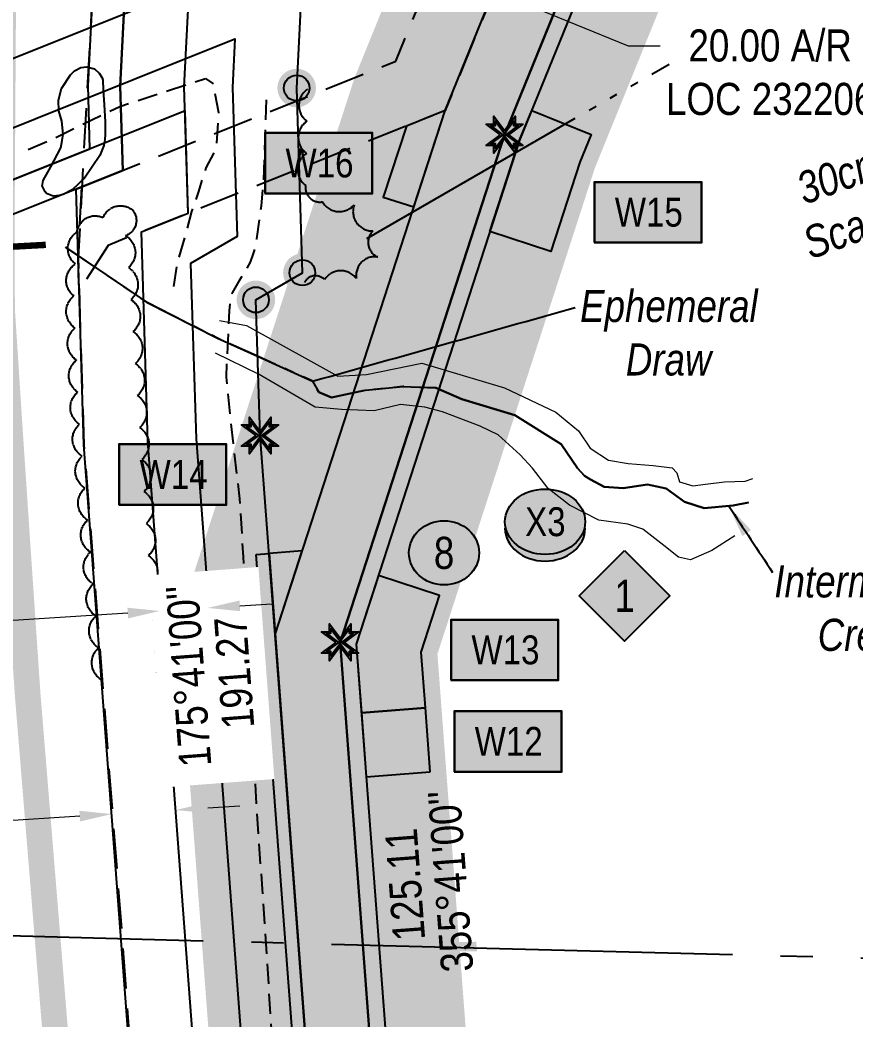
# Model space of a CAD drawing. Extents: x 379646 to 388155, y 6062459 to 6066140.
# Drawn here: x 384750.5 to 385011, y 6064253.9 to 6064565.6 of the extents above; entities that cross this region are included whole.
import ezdxf
from ezdxf.enums import TextEntityAlignment as Align

# ---------------------------------------------------------------- set-up
doc = ezdxf.new("R2010")
doc.units = 0
doc.header["$LTSCALE"] = 5
doc.header["$PDSIZE"] = 0.5
for name, pattern in [('0', [1, 1, 0]), ('foc-ACCESSROAD', [3.75, 2.5, -1.25]), ('foc-QUARTERLINE', [33, 25, -3, 2, -3]), ('foc-SEISMIC', [20.5, 15, -1, 0.5, -1, 0.5, -1, 0.5, -1]), ('foc-TOPO-ephemeral', [6.25, 3.125, -0.625, 0.625, -0.625, 0.625, -0.625]), ('UG_PIPE', [1.875, 1.25, -0.625])]:
    doc.linetypes.add(name, pattern=pattern)
doc.layers.get('Defpoints').update_dxf_attribs({"color": 9})
for name, color, linetype, lineweight in [('AS-GENERAL', 48, 'Continuous', 18), ('C-AR-T', 13, 'Continuous', 9), ('F-RW-T', 190, 'Continuous', 9)]:
    doc.layers.add(name, color=color, linetype=linetype, lineweight=lineweight)
for name, color, linetype in [('AS-PIPE-UG', 44, 'UG_PIPE'), ('AS-ROADS', 254, 'Continuous'), ('AS-SEISMIC', 224, 'foc-SEISMIC'), ('AS-UNDERLAY-H', 141, 'Continuous'), ('C-AR', 13, 'foc-ACCESSROAD'), ('F-AR', 190, 'foc-ACCESSROAD'), ('F-RW', 190, 'Continuous'), ('L-BD', 7, 'Continuous'), ('L-BD1', 253, 'Continuous'), ('L-MON', 1, 'Continuous'), ('L-QSEC', 8, 'foc-QUARTERLINE'), ('P-BORE', 7, 'Continuous'), ('P-BUFFER-H 30m', 51, 'Continuous'), ('P-CROSSINGS', 250, 'Continuous'), ('P-ELEVATION', 7, 'Continuous'), ('P-PROPOSED', 10, 'Continuous'), ('P-PROPOSED-H', 21, 'Continuous'), ('P-STATION', 7, 'Continuous'), ('P-TEMP-BLOCKS', 250, 'Continuous'), ('P-TEMP-BLUE', 146, 'Continuous'), ('P-WORKAREA', 113, 'Continuous'), ('P-WORKAREA-H', 111, 'Continuous'), ('T-BUSH', 110, '0'), ('T-BUSH-T', 110, 'Continuous'), ('T-DRAW', 143, 'foc-TOPO-ephemeral'), ('T-WATER', 160, 'Continuous'), ('T-WATER-T', 170, 'Continuous'), ('WETLAND', 143, 'Continuous')]:
    doc.layers.add(name, color=color, linetype=linetype)
doc.layers.add('P-TEMP-BLUE-H', color=7, linetype='Continuous', true_color=0x99e6ff)
doc.styles.add('80', font='ARIALN.TTF', dxfattribs={"height": 10})
doc.styles.add('80CG', font='ARIALN.TTF', dxfattribs={"height": 10})
doc.styles.add('80L', font='ARIALN.TTF', dxfattribs={"height": 10})
doc.styles.add('Crossing', font='ARIALN.TTF', dxfattribs={"height": 10})
doc.styles.add('foc-LtypeFont', font='ARIALN.TTF', dxfattribs={"height": 7.349999999999999})
doc.linetypes.add('foc-TOPO-flowdirection-NOLINE', pattern='A,0,[">",foc-LtypeFont,S=0.3,R=0,X=0,Y=-0.945],-20,[">",foc-LtypeFont,S=0.3,R=0,X=0,Y=-0.945],0', length=20)
doc.dimstyles.new('Compass 5 000', dxfattribs={"dimscale": 5, "dimtxt": 9, "dimasz": 2, "dimexe": 0.2, "dimexo": 0.0625, "dimgap": 0.5, "dimtad": 0, "dimtih": 1, "dimtoh": 1, "dimzin": 0, "dimdsep": 46, "dimtxsty": '80CG', "dimcen": 0.1, "dimse1": 1, "dimse2": 1, "dimclrd": 256, "dimclrt": 256, "dimaunit": 1, "dimadec": 4, "dimazin": 0, "dimtfac": 0.06, "dimtofl": 0, "dimtmove": 0, "dimatfit": 1, "dimfxl": 0.2, "dimtolj": 1, "dimtzin": 0, "dimlwd": -1, "dimarcsym": 0})

# ---------------------------------------------------------------- blocks, each defined once
blk = doc.blocks.new('*D381')
at = {"layer": 'C-AR-T', "transparency": 16777216}
for p, q in [((384870.3206479226, 6064585.950423026), (384861.0570486898, 6064589.716817756)), ((384907.3682378628, 6064570.887611697), (384939.9745590177, 6064557.630531696)), ((384939.9745590177, 6064557.630531696), (384949.9745590177, 6064557.630531695))]:
    blk.add_line(p, q, dxfattribs=at)
for points in [[(384870.9483803778, 6064587.494356232), (384869.6929154678, 6064584.40648982), (384879.5842471553, 6064582.184028298)], [(384907.9959703181, 6064572.431544903), (384906.740505408, 6064569.343678491), (384898.1046386301, 6064574.654006426)]]:
    blk.add_solid(points, dxfattribs=at)
at = {"layer": 'Defpoints', "color": 0, "transparency": 16777216}
for p in [(384886.6527992894, 6064599.569416403), (384905.1731907642, 6064592.039394531), (384898.1046386301, 6064574.654006426)]:
    blk.add_point(p, dxfattribs=at)
at = {"layer": 'C-AR-T', "transparency": 16777216, "insert": (384984.2753775716, 6064557.630531695), "char_height": 10, "attachment_point": 5, "style": '80CG'}
blk.add_mtext('\\A1;CNRL\\P20.00 A/R\\PLOC 232206', dxfattribs=at)
blk = doc.blocks.new('*D386')
at = {"layer": 'Defpoints', "color": 0, "transparency": 16777216}
for p in [(384822.1616278589, 6064217.8815587), (384815.2226627301, 6064091.542116196), (384830.1875301983, 6064092.500045011)]:
    blk.add_point(p, dxfattribs=at)
at = {"layer": 'F-RW-T', "transparency": 16777216}
for p, q in [((384832.1412030228, 6064218.520369743), (384874.2102985444, 6064221.213290272)), ((384797.217185227, 6064216.28481884), (384787.2376100632, 6064215.646007797))]:
    blk.add_line(p, q, dxfattribs=at)
for points in [[(384832.0347345154, 6064220.183632271), (384832.2476715301, 6064216.857107216), (384822.1616278589, 6064217.8815587)], [(384797.1107167196, 6064217.948081369), (384797.3236537343, 6064214.621556313), (384807.1967603908, 6064216.923629885)]]:
    blk.add_solid(points, dxfattribs=at)
at = {"layer": 'F-RW-T', "transparency": 16777216, "insert": (384913.2962467025, 6064221.213290272), "char_height": 10, "attachment_point": 5, "style": '80CG'}
blk.add_mtext('\\A1;Nuvista\\P15.00 P/L R/W\\PPLA 140601', dxfattribs=at)
blk = doc.blocks.new('*D395')
at = {"layer": 'Defpoints', "color": 0, "transparency": 16777216}
for p in [(384794.0729556072, 6064380.994473546), (384809.0100099132, 6064382.382899085), (384809.0375723678, 6064381.952257559)]:
    blk.add_point(p, dxfattribs=at)
at = {"layer": 'F-RW-T', "transparency": 16777216}
for p, q in [((384818.9895905504, 6064383.021624616), (384828.9691711877, 6064383.660350148)), ((384784.0658125153, 6064380.786389541), (384685.2696405733, 6064374.463114075))]:
    blk.add_line(p, q, dxfattribs=at)
for points in [[(384818.8831362952, 6064384.684888056), (384819.0960448057, 6064381.358361176), (384809.0100099132, 6064382.382899085)], [(384783.9593582601, 6064382.44965298), (384784.1722667706, 6064379.123126101), (384794.0453931526, 6064381.425115072)]]:
    blk.add_solid(points, dxfattribs=at)
at = {"layer": 'F-RW-T', "transparency": 16777216, "insert": (384646.183692415, 6064374.463114074), "char_height": 10, "attachment_point": 5, "style": '80CG', "bg_fill": 3, "box_fill_scale": 1.1, "bg_fill_color": 256, "bg_fill_true_color": 13158600, "bg_fill_transparency": 0}
blk.add_mtext('\\A1;Nuvista\\P15.00 P/L R/W\\PPLA 140601', dxfattribs=at)
blk = doc.blocks.new('*D402')
at = {"layer": 'Defpoints', "color": 0, "transparency": 16777216}
for p in [(384775.0044873345, 6064381.713200344), (384794.9607702306, 6064382.990451029), (384799.0311921691, 6064319.392527193)]:
    blk.add_point(p, dxfattribs=at)
at = {"layer": 'F-RW-T', "transparency": 16777216}
for p, q in [((384809.0107733211, 6064320.031244679), (384818.9903544734, 6064320.669962166)), ((384769.0953281209, 6064317.476559022), (384705.6078894138, 6064313.413208401))]:
    blk.add_line(p, q, dxfattribs=at)
for points in [[(384808.9043204067, 6064321.694508205), (384809.1172262356, 6064318.367981154), (384799.0311921691, 6064319.392527193)], [(384768.9888752064, 6064319.139822548), (384769.2017810353, 6064315.813295497), (384779.074909273, 6064318.115276509)]]:
    blk.add_solid(points, dxfattribs=at)
at = {"layer": 'F-RW-T', "transparency": 16777216, "insert": (384666.0683259759, 6064313.413208401), "char_height": 10, "attachment_point": 5, "style": '80CG'}
blk.add_mtext('\\A1;Nuvista\\P20.00 P/L R/W\\PPLA 131641', dxfattribs=at)
blk = doc.blocks.new('fdia')
at = {"color": 255, "const_width": 1}
blk.add_lwpolyline([(-0.5, 0, 1), (0.5, 0, 1)], format="xyb", close=True, dxfattribs=at)
blk = doc.blocks.new('Fdiaa')
blk.add_blockref('fdia', (0, 0))
blk = doc.blocks.new('fdib')
at = {"color": 1, "const_width": 1.6}
blk.add_lwpolyline([(-0.3999999999996362, 0, 0.9999999999999998), (0.3999999999996362, 0, 1)], format="xyb", close=True, dxfattribs=at)
at = {"color": 1}
blk.add_circle((0, 0), 0.8, dxfattribs=at)
blk = doc.blocks.new('Fdibb')
blk.add_blockref('fdib', (0, 0))
blk = doc.blocks.new('fdicc')
for name in ['Fdibb', 'Fdiaa']:
    blk.add_blockref(name, (0, 0))
blk = doc.blocks.new('FDI')
blk.add_blockref('fdicc', (0, 0))
blk = doc.blocks.new('TEMP')
h = blk.add_hatch(color=255)
h.dxf.hatch_style = 1
h.paths.add_polyline_path([(-5.274161e-10, 0.2514284397220763), (-0.6656854269836912, 1.152061669657268), (-0.6656854269836914, 0.6656854303339061), (-1.152061663105632, 0.6656854303339061), (-0.2514284404497629, 5.273253e-10), (-1.152061661774314, -0.665685419564579), (-0.6656854224511335, -0.6656854195645793), (-0.6656854224511335, -1.152061655686338), (-5.273251e-10, -0.2514284436956587), (0.6656854183820542, -1.152061663420681), (0.6656854183820542, -0.6656854208922597), (1.152061656810019, -0.6656854053035205), (0.2514284429676993, 5.273253e-10), (1.152061671303363, 0.6656854258011663), (0.6656854287749412, 0.6656854258011663), (0.6656854131859291, 1.15206166422904)])
h.paths.add_polyline_path([(0.5656854229146121, 0.8485281473411305), (0.5656854319800914, 0.5656854258011663), (0.8485281444547581, 0.5656854258011663), (0.0831890339399251, 0), (0.8485281399220186, -0.5656854150320215), (0.5656854183820542, -0.5656854240973189), (0.5656854183820542, -0.8485281365719859), (0, -0.08318903609469999), (-0.5656854224511337, -0.8485281320390644), (-0.5656854224511337, -0.5656854195645792), (-0.8485281349258001, -0.5656854195645794), (-0.0831890328488955, 0), (-0.8485281394583584, 0.5656854303339058), (-0.5656854269836913, 0.5656854303339061), (-0.5656854269836913, 0.8485281428085727), (0, 0.0831890306941206)], flags=16)
h = blk.add_hatch(color=1)
h.dxf.hatch_style = 1
h.paths.add_polyline_path([(0, 0.0831890306941205), (-0.5656854269836911, 0.8485281428085727), (-0.5656854269836912, 0.5656854303339061), (-0.8485281394583578, 0.5656854303339061), (-0.0831890328488953, -1e-16), (-0.8485281349258001, -0.5656854195645793), (-0.5656854224511337, -0.5656854195645793), (-0.5656854224511337, -0.848528132039064), (0, -0.08318903609469999), (0.5656854183820542, -0.8485281365719856), (0.5656854183820542, -0.5656854240973191), (0.8485281399220184, -0.5656854150320213), (0.0831890339399251, -1e-16), (0.8485281444547581, 0.5656854258011663), (0.5656854319800914, 0.5656854258011663), (0.5656854229146121, 0.8485281473411308)])
at = {"color": 1}
for p, q in [((-0.0831890328488953, 0), (0.0831890339399252, 0)), ((0, 0.0831890306941205), (0, -0.08318903609469999))]:
    blk.add_line(p, q, dxfattribs=at)
at = {"color": 255, "flags": 128}
blk.add_lwpolyline([(-0.251428440449763, 5.27325e-10), (-1.152061663105632, 0.6656854303339061), (-0.6656854269836914, 0.6656854303339061), (-0.6656854269836914, 1.152061669657268), (-5.274159999999999e-10, 0.2514284397220763), (0.6656854131859291, 1.15206166422904), (0.6656854287749412, 0.6656854258011663), (1.152061671303363, 0.6656854258011663), (0.2514284429676991, 5.27325e-10), (1.152061656810019, -0.6656854053035204), (0.6656854183820542, -0.6656854208922596), (0.6656854183820542, -1.152061663420681), (-5.27325e-10, -0.2514284436956586), (-0.6656854224511335, -1.152061655686338), (-0.6656854224511335, -0.6656854195645793), (-1.152061661774314, -0.6656854195645793)], close=True, dxfattribs=at)
at = {"color": 1, "flags": 128}
blk.add_lwpolyline([(-0.0831890328488953, 0), (-0.8485281394583578, 0.5656854303339061), (-0.5656854269836913, 0.5656854303339061), (-0.5656854269836913, 0.8485281428085727), (0, 0.0831890306941205), (0.5656854229146121, 0.8485281473411305), (0.5656854319800914, 0.5656854258011663), (0.8485281444547581, 0.5656854258011663), (0.0831890339399252, 0), (0.8485281399220184, -0.5656854150320214), (0.5656854183820542, -0.5656854240973189), (0.5656854183820542, -0.8485281365719856), (0, -0.08318903609469999), (-0.5656854224511335, -0.848528132039064), (-0.5656854224511335, -0.5656854195645792), (-0.8485281349258001, -0.5656854195645792)], close=True, dxfattribs=at)
blk = doc.blocks.new('Temp_Area5')
at = {"true_color": 0x99e6ff}
h = blk.add_hatch(color=141, dxfattribs=at)
h.dxf.hatch_style = 1
h.paths.add_polyline_path([(-16.82711371331243, -9.436567862801894), (16.33187767662457, -9.436567862801894), (16.33187767662457, 9.053714016554295), (-16.82711371331243, 9.053714016554295)])
at = {"color": 250}
for points in [[(-17.02711371331247, -9.636567862801712), (16.53187767662462, -9.636567862801712), (16.53187767662462, 9.253714016554113), (-17.02711371331247, 9.253714016554113)], [(-16.92711371331245, -9.536567862801803), (16.43187767662459, -9.536567862801803), (16.43187767662459, 9.153714016554204), (-16.92711371331245, 9.153714016554204)]]:
    blk.add_lwpolyline(points, close=True, dxfattribs=at)
at = {"color": 250, "style": '80L'}
blk.add_attdef('TEMPORARY', text='', height=9, dxfattribs=at).set_placement((0.001048257894581184, -0.1484938545327168), align=Align.MIDDLE_CENTER)
blk = doc.blocks.new('xing2')
h = blk.add_hatch(color=50)
h.dxf.hatch_style = 1
edge = h.paths.add_edge_path()
edge.add_ellipse((0, 0), major_axis=(-12.5, 0), ratio=0.8162973455633619, start_angle=0, end_angle=360)
h = blk.add_hatch(color=250)
h.dxf.hatch_style = 1
edge = h.paths.add_edge_path()
edge.add_ellipse((0, -2.047489049626165), major_axis=(-12.5, 0), ratio=0.8162973455633619, start_angle=0, end_angle=180)
edge.add_line((12.5, -2.047489049626165), (12.5, 0))
edge.add_ellipse((0, 0), major_axis=(-12.5, 0), ratio=0.8162973455633619, start_angle=0, end_angle=180, ccw=False)
edge.add_line((-12.5, 0), (-12.5, -2.047489049626165))
at = {"color": 250}
blk.add_ellipse((0, 0), major_axis=(-12.5, 0), ratio=0.8162973455633619, dxfattribs=at)
blk.add_ellipse((0, -2.047489049626165), major_axis=(-12.5, 0), ratio=0.8162973455633619, start_param=0, end_param=3.141592653589793, dxfattribs=at)
at = {"color": 250, "style": 'Crossing'}
blk.add_attdef('CROSSING', text='', height=9, dxfattribs=at).set_placement((0.08916442567715421, 0.0199513138486509), align=Align.MIDDLE_CENTER)
at = {"color": 250, "style": 'Crossing', "flags": 1}
for tag, p in [('OWNER', (0.08916442567715421, -12.49201765665748)), ('DESCRIPTION', (0.08916442567715421, -25.770021277247)), ('LOCATION', (0.08916442567715421, -39.30337514164421)), ('DWG_REF', (0.08916442567715421, -52.83672900604233))]:
    blk.add_attdef(tag, text='', height=9, dxfattribs=at).set_placement(p, align=Align.MIDDLE_CENTER)
blk = doc.blocks.new('*U470')
at = {"layer": 'P-ELEVATION'}
h = blk.add_hatch(color=111, dxfattribs=at)
h.dxf.hatch_style = 1
edge = h.paths.add_edge_path()
edge.add_ellipse((0, 0), major_axis=(-10.94338366431845, 0), ratio=0.9137941524069553, start_angle=0, end_angle=360)
at = {"layer": 'P-ELEVATION', "color": 7, "flags": 128}
blk.add_lwpolyline([(0, 0, 4.999999999999999, 0, 0), (-42.5486968020266, -26.69018975187936, 0, 0, 0)], format="xyseb", dxfattribs=at)
at = {"layer": 'P-ELEVATION', "color": 7}
blk.add_ellipse((0, 0), major_axis=(-10.94338366431845, 0), ratio=0.9137941524069553, dxfattribs=at)
at = {"layer": 'P-ELEVATION', "style": '80'}
blk.add_attdef('BEND', text='', height=10, dxfattribs=at).set_placement((0, 0), align=Align.MIDDLE_CENTER)
blk = doc.blocks.new('30M BUFFER DISP')
h = blk.add_hatch(color=70)
h.dxf.hatch_style = 1
h.paths.add_polyline_path([(0, 14.1421356238146), (14.1421356238146, 0), (0, -14.1421356238146), (-14.1421356238146, 0)])
blk.add_lwpolyline([(0, 14.1421356238146), (14.1421356238146, 0), (0, -14.1421356238146), (-14.1421356238146, 0)], close=True)
at = {"color": 235, "style": '80L'}
blk.add_attdef('DISURBANCE', text='', height=10, dxfattribs=at).set_placement((0, 0), align=Align.MIDDLE_CENTER)

msp = doc.modelspace()

# ---------------------------------------------------------------- hatches: boundary and pattern name
at = {"layer": 'AS-UNDERLAY-H'}
h = msp.add_hatch(color=51, dxfattribs=at)
h.dxf.hatch_style = 1
edge = h.paths.add_edge_path()
edge.add_arc((384829.9907439307, 6064374.06837872), 29.9888235020287, 162.0322497203423, 184.316420823747, ccw=False)
edge.add_line((384801.4644663509, 6064383.31937988), (384803.2892083329, 6064388.946132638))
edge.add_line((384803.2892083329, 6064388.946132638), (384820.4954273792, 6064390.291231534))
edge.add_line((384820.4954273792, 6064390.291231534), (384824.6746593929, 6064333.606172791))
edge.add_line((384824.6746593916, 6064333.606172771), (384803.0993750915, 6064331.9007663))
edge.add_line((384803.0993750927, 6064331.90076632), (384800.0869806119, 6064371.81128448))
h = msp.add_hatch(color=51, dxfattribs=at)
h.dxf.hatch_style = 1
h.paths.add_polyline_path([(384879.5244959649, 6064278.125503925), (384887.3478640536, 6064278.232148921), (384887.5696988327, 6064275.293103985), (384879.6532569891, 6064275.50816196)])
h = msp.add_hatch(color=256, dxfattribs=at)
h.dxf.hatch_style = 1
h.paths.add_polyline_path([(384887.3478640536, 6064278.232148921), (384892.6766463917, 6064278.307808383), (384892.8984811708, 6064275.368763483), (384887.5696988327, 6064275.293103985)])
at = {"layer": 'P-BUFFER-H 30m'}
h = msp.add_hatch(color=256, dxfattribs=at)
h.dxf.hatch_style = 1
edge = h.paths.add_edge_path()
edge.add_line((385490.0289512735, 6063853.931636853), (385458.8345388931, 6063854.742381431))
edge.add_line((385458.8345388931, 6063854.742381431), (385427.1432490672, 6063829.835753065))
edge.add_arc((385408.6125961937, 6063853.414227125), 29.98882350001396, 264.91766399991405, 308.1643009523449, ccw=False)
edge.add_line((385405.9559697424, 6063823.543306972), (385343.2623735486, 6063829.119079835))
edge.add_arc((385345.9189999999, 6063858.989999989), 29.98882350090794, 254.2672565118153, 264.9176639998501, ccw=False)
edge.add_line((385337.7875136404, 6063830.124649395), (385320.5815136404, 6063834.971649395))
edge.add_arc((385328.7129999993, 6063863.836999989), 29.98882350072988, 238.67707452003668, 254.2672565128853, ccw=False)
edge.add_line((385313.1229814036, 6063838.219020851), (385176.7140212189, 6063921.231744633))
edge.add_line((385176.7140212189, 6063921.231744627), (385156.1694710645, 6063931.280096917))
edge.add_line((385156.1694710645, 6063931.280096923), (385135.4626984994, 6063939.376274182))
edge.add_line((385135.4626984994, 6063939.376274182), (384915.2603148283, 6063994.364222405))
edge.add_line((384915.2603148283, 6063994.364222405), (384883.7934532809, 6063999.669038123))
edge.add_line((384883.7934532809, 6063999.669038123), (384851.293557407, 6064003.057420315))
edge.add_arc((384854.4032842466, 6064032.88457462), 29.98882350038616, 182.9991047274272, 264.04794611689226, ccw=False)
edge.add_line((384824.4555348665, 6064031.315548806), (384821.7895286647, 6064082.201190843))
edge.add_line((384821.7895286648, 6064082.201190843), (384809.7920647589, 6064243.230867969))
edge.add_line((384809.7920647589, 6064243.230867975), (384800.086980612, 6064371.811284492))
edge.add_arc((384829.9907439288, 6064374.068378732), 29.98882349999817, 162.0322497210054, 184.3164208240398, ccw=False)
edge.add_line((384801.4644663506, 6064383.319379891), (384854.4367224219, 6064546.664001147))
edge.add_arc((384882.9630000009, 6064537.41299999), 29.98882350002607, 157.8742486074515, 162.0322497265614, ccw=False)
edge.add_line((384855.1825701196, 6064548.708009974), (384904.3896499036, 6064669.734359778))
edge.add_line((384904.3896499036, 6064669.734359778), (384885.8516260638, 6064677.263981378))
edge.add_arc((384897.136864745, 6064705.048382088), 29.98882349984268, 157.8944000004434, 247.8943999996774, ccw=False)
edge.add_line((384869.3524640352, 6064716.333620769), (384908.1944081635, 6064811.962979655))
edge.add_arc((384935.9788088732, 6064800.677740967), 29.98882349997572, 67.89439999905937, 157.8943999984608, ccw=False)
edge.add_line((384947.2640475552, 6064828.462141677), (384965.7869813619, 6064820.938649222))
edge.add_arc((384954.50174268, 6064793.154248512), 29.98882349993024, -22.105599999556716, 67.89439999926549, ccw=False)
edge.add_line((384982.2861433902, 6064781.869009831), (384962.2529303989, 6064732.546985461))
edge.add_line((384962.2529303989, 6064732.546985468), (384980.8072437744, 6064725.010747518))
edge.add_arc((384969.5220050929, 6064697.226346803), 29.98882349979887, -22.125751398287207, 67.89439999988338, ccw=False)
edge.add_line((384997.3024349731, 6064685.931336823), (384929.6754881681, 6064519.600748706))
edge.add_line((384929.675488168, 6064519.600748699), (384880.5706556762, 6064368.022036368))
edge.add_line((384880.5706556762, 6064368.022036374), (384889.5390536467, 6064249.201513329))
edge.add_line((384889.5390536467, 6064249.201513329), (384901.5795827959, 6064087.594004758))
edge.add_arc((384871.6736475545, 6064085.365872744), 29.98882350000977, 2.9991047363375856, 4.260931057004996, ccw=False)
edge.add_line((384901.6213969347, 6064086.934898555), (384902.1062583532, 6064077.680424754))
edge.add_line((384902.1062583532, 6064077.680424754), (384930.4700856945, 6064072.89873155))
edge.add_arc((384925.4847901263, 6064043.327185033), 29.98882350038646, 75.97909939756488, 80.43081383768367, ccw=False)
edge.add_line((384932.7503571757, 6064072.422563888), (385157.9454347312, 6064016.187862651))
edge.add_arc((385150.6798676738, 6063987.092483805), 29.98882349960467, 68.64491151581348, 75.97909938149581, ccw=False)
edge.add_line((385161.600203606, 6064015.022320856), (385187.2158944652, 6064005.006797002))
edge.add_arc((385176.2955585329, 6063977.076959951), 29.98882349966638, 63.934510781919414, 68.6449115156064, ccw=False)
edge.add_line((385189.47259312, 6064004.015692179), (385213.9133094071, 6063992.060557801))
edge.add_arc((385200.7362748132, 6063965.12182557), 29.98882350013611, 58.67707450109839, 63.93451076799079, ccw=False)
edge.add_line((385216.3262934172, 6063990.739804709), (385348.8513800531, 6063910.090642101))
edge.add_line((385348.8513800531, 6063910.090642101), (385354.9872023679, 6063908.362156063))
edge.add_line((385354.9872023675, 6063908.362156063), (385393.3056420889, 6063904.954233576))
edge.add_line((385393.3056420893, 6063904.954233576), (385423.5879878656, 6063928.753553087))
edge.add_arc((385442.1186407382, 6063905.175079026), 29.98882350024257, 88.5112145400638, 128.1643009500221, ccw=False)
edge.add_line((385442.8977888854, 6063935.153779177), (385470.5228665118, 6063934.435801815))
edge.add_line((385470.5228665117, 6063934.435801822), (385663.755099395, 6064129.281829131))
edge.add_line((385663.755099395, 6064129.281829131), (385693.6001587076, 6064211.445901817))
edge.add_arc((385721.787068302, 6064201.207363715), 29.9888235002565, 70.03708838899189, 160.0370883108258, ccw=False)
edge.add_line((385732.0256063645, 6064229.394273324), (385750.8168794281, 6064222.568581285))
edge.add_arc((385740.5783413656, 6064194.381671677), 29.98882349987312, -19.9629116779667, 70.03708838838469, ccw=False)
edge.add_line((385768.7652509618, 6064184.143133582), (385735.1685600501, 6064091.650740561))
edge.add_arc((385706.9816504544, 6064101.889278658), 29.98882349997982, 315.2382588318189, 340.03708832009573, ccw=False)
edge.add_line((385728.2749474574, 6064080.772341429), (385512.1013964243, 6063862.793399782))
edge.add_arc((385490.8080994207, 6063883.910337009), 29.98882349952508, 268.51121453923963, 315.23825883347325, ccw=False)
at = {"layer": 'P-PROPOSED-H'}
h = msp.add_hatch(color=256, dxfattribs=at)
h.dxf.hatch_style = 1
h.paths.add_polyline_path([(385490.8080994205, 6063883.91033701), (385448.805, 6063885.001999983), (385408.6125961939, 6063853.414227125), (385345.919, 6063858.989999988), (385328.713, 6063863.836999988), (385191.1273733801, 6063947.565793197), (385168.238, 6063958.760999988), (385144.5929999964, 6063968.005999938), (384921.3949999965, 6064023.741999982), (384887.845, 6064029.397999938), (384854.4032842466, 6064032.88457462), (384851.72, 6064084.099999988), (384839.698, 6064245.458999989), (384829.9907439287, 6064374.068378733), (384882.963, 6064537.412999988), (384943.4690630159, 6064686.229551991), (384897.1368647448, 6064705.048382088), (384935.9788088734, 6064800.677740967), (384954.5017426801, 6064793.154248512), (384923.1832910074, 6064716.047823439), (384969.5220050928, 6064697.226346803), (384901.4832865869, 6064529.88299333), (384850.2227087716, 6064371.649842241), (384859.6352901607, 6064246.94442133), (384871.6736475544, 6064085.365872746), (384873.4742960758, 6064050.997177012), (384890.5460311458, 6064049.217307848), (384925.484790119, 6064043.327185035), (385150.6798676745, 6063987.092483805), (385176.2955585336, 6063977.07695995), (385200.7362748208, 6063965.121825567), (385336.7683520208, 6063882.338456827), (385349.5462809475, 6063878.738862419), (385402.489814552, 6063874.030229706), (385442.1186407382, 6063905.175079026), (385482.6940062752, 6063904.120522928), (385689.6910300324, 6064112.846298862), (385721.787068302, 6064201.207363716), (385740.5783413656, 6064194.381671677), (385706.9816504539, 6064101.889278657)])
at = {"layer": 'P-TEMP-BLUE-H'}
h = msp.add_hatch(color=256, dxfattribs=at)
h.dxf.hatch_style = 1
h.paths.add_polyline_path([(385402.489814552, 6063874.030229706), (385349.5462809475, 6063878.738862419), (385336.7683520208, 6063882.338456827), (385200.7362748208, 6063965.121825567), (385176.2955585336, 6063977.07695995), (385150.6798676745, 6063987.092483805), (384925.484790119, 6064043.327185035), (384890.5460311458, 6064049.217307848), (384873.4742960758, 6064050.997177012), (384871.6736475544, 6064085.365872746), (384859.6352901607, 6064246.94442133), (384850.2227087716, 6064371.649842241), (384901.4832865869, 6064529.88299333), (384945.1454979384, 6064637.271566018), (384949.7762316766, 6064635.390692789), (384906.1819868505, 6064528.169285893), (384855.2806999224, 6064371.045207913), (384864.6196127009, 6064247.31577666), (384876.6620594452, 6064085.682340936), (384878.242049033, 6064055.525327605), (384891.2212889305, 6064054.172134817), (384926.507237649, 6064048.223481283), (385152.2015845935, 6063991.864104742), (385178.3094171791, 6063981.656157547), (385203.1340248603, 6063969.482252371), (385338.7801698754, 6063886.964390123), (385350.4531011843, 6063883.676078021), (385400.9591191289, 6063879.184230335), (385440.4470509224, 6063910.218348785), (385480.6654829613, 6063909.173069417), (385673.3525082366, 6064103.469335728), (385678.5275362937, 6064101.589572296), (385482.6940062752, 6063904.120522928), (385442.1186407382, 6063905.175079026)])
h = msp.add_hatch(color=256, dxfattribs=at)
h.dxf.hatch_style = 1
h.paths.add_polyline_path([(384870.8877032301, 6064532.582522117), (384863.7075073498, 6064510.441755223), (384873.2162665423, 6064507.35808817), (384882.963, 6064537.412999952)])
h = msp.add_hatch(color=256, dxfattribs=at)
h.dxf.hatch_style = 1
h.paths.add_polyline_path([(384909.9557512444, 6064537.450977264), (384928.4760378311, 6064529.920970608), (384924.9767879045, 6064521.314456085), (384915.9663947697, 6064493.500823094), (384896.9469712202, 6064499.662279363), (384906.1819868505, 6064528.169285858)])
h = msp.add_hatch(color=256, dxfattribs=at)
h.dxf.hatch_style = 1
h.paths.add_polyline_path([(384828.0811034767, 6064399.368800396), (384829.9907439287, 6064374.068378715), (384838.4493981979, 6064400.151384783)])
h = msp.add_hatch(color=256, dxfattribs=at)
h.dxf.hatch_style = 1
h.paths.add_polyline_path([(384856.892967538, 6064349.684589213), (384876.8288098904, 6064351.189316832), (384875.5126644652, 6064368.626670482), (384881.2350391843, 6064386.290719976), (384862.2156156346, 6064392.452176245), (384855.2806999224, 6064371.045207916)])
h = msp.add_hatch(color=256, dxfattribs=at)
h.dxf.hatch_style = 1
h.paths.add_polyline_path([(384878.3335375127, 6064331.253474439), (384876.8288098905, 6064351.189316791), (384856.892967538, 6064349.684589172), (384858.3976951602, 6064329.74874682)])
at = {"layer": 'P-WORKAREA-H'}
h = msp.add_hatch(color=256, dxfattribs=at)
h.dxf.hatch_style = 1
h.paths.add_polyline_path([(384824.0939347891, 6064399.067852871), (384828.0811034767, 6064399.368800396), (384839.698, 6064245.458999953), (384851.72, 6064084.099999952), (384854.403, 6064032.889999953), (384850.3772992097, 6064033.304316713), (384847.7292704886, 6064083.846825399), (384835.7105419679, 6064245.161915661)])

# ---------------------------------------------------------------- linework, layer by layer
at = {"layer": 'AS-GENERAL', "const_width": 1.999255799999986, "flags": 128}
msp.add_lwpolyline([(384732.444, 6064494.124999993), (384758.5180000004, 6064495.544)], dxfattribs=at)
at = {"layer": 'AS-GENERAL', "flags": 128}
for points in [[(384812.616, 6064471.917), (384821.018, 6064470.457), (384841.161, 6064459.312), (384849.564, 6064454.633), (384858.443, 6064455.177), (384875.676, 6064458.679999943), (384901.454, 6064450.928), (384917.5000042559, 6064443.382473276), (384924.5811112268, 6064437.538040644), (384928.1988982164, 6064432.181372034), (384933.8890055021, 6064428.477519972), (384940.0482715779, 6064427.346337938), (384947.7687959259, 6064426.811485847), (384953.7190267952, 6064426.036153411), (384955.1390699866, 6064424.444280479), (384955.992481092, 6064421.633438569), (384960.1497648966, 6064420.463303701), (384964.0888335788, 6064420.919323714), (384969.994987987, 6064421.689198613), (384976.503295245, 6064421.862709647), (384978.9008152995, 6064422.716468064)], [(384973.2244186447, 6064404.856119481), (384966.1383341838, 6064400.272340501), (384959.4325000858, 6064397.417702391), (384955.7414438936, 6064398.224877298), (384951.1450087363, 6064401.820697928), (384944.5548249739, 6064406.95942615), (384939.8880293199, 6064408.528997985), (384930.900736224, 6064409.748790287), (384921.7350864747, 6064414.449976034), (384915.0689738613, 6064419.606956152), (384910.2351835579, 6064425.987093933), (384906.3763550405, 6064430.126929465), (384899.525, 6064436.374), (384893.858, 6064439.069), (384882.187, 6064443.507), (384876.654, 6064444.989), (384869.071, 6064445.763), (384860.8189999965, 6064443.827), (384850.6969999964, 6064444.258), (384842.507, 6064444.952), (384824.9889999997, 6064455.117), (384811.393, 6064461.782)]]:
    msp.add_lwpolyline(points, dxfattribs=at)
at = {"layer": 'AS-PIPE-UG', "flags": 128}
for points in [[(384753.065, 6064525.282999942), (384760.017, 6064528.215), (384766.175, 6064531.255999935), (384781.5429999999, 6064538.718), (384808.2889999999, 6064547.393), (384810.6110000004, 6064545.857999992), (384812.3649999999, 6064536.792999992), (384811.6280000005, 6064525.774999993), (384808.4089999999, 6064519.522999993), (384806.099, 6064512.168999991), (384803.976, 6064505.890999999), (384801.987, 6064498.723), (384799.362, 6064489.451999999), (384797.9279999969, 6064479.766999999), (384797.9409999999, 6064479.769999941)], [(384827.154, 6064540.771), (384826.297, 6064514.868999943), (384825.6489999964, 6064507.633), (384824.165, 6064497.450999944), (384823.687, 6064494.670999943), (384823.127, 6064492.856), (384822.165, 6064490.18), (384820.668, 6064487.237), (384818.685, 6064484.224), (384816.638, 6064480.589), (384815.969, 6064477.968999943), (384815.613, 6064474.944), (384815.458, 6064470.327), (384814.681, 6064454.284), (384816.06, 6064440.684999943), (384818.878, 6064416.351), (384820.0239999964, 6064398.347999943), (384821.0459999964, 6064378.1), (384822.027, 6064355.89), (384823.079, 6064339.65), (384824.178, 6064319.407), (384825.9319999964, 6064294.746), (384827.35, 6064273.201), (384828.689, 6064252.77), (384829.791, 6064235.801999943), (384830.7199999964, 6064217.868), (384832.193, 6064199.166), (384834.425, 6064178.843), (384835.8929999964, 6064160.343), (384837.7679999964, 6064139.414), (384839.275, 6064118.057999943), (384840.978, 6064092.651), (384843.192, 6064064.214), (384844.418, 6064044.455), (384844.563, 6064041.874), (384844.487, 6064034.452), (384845.94, 6064008.347)]]:
    msp.add_lwpolyline(points, dxfattribs=at)
at = {"layer": 'AS-ROADS', "const_width": 7.997019599999833, "flags": 128}
msp.add_lwpolyline([(384779.6201676383, 6063938.78424089), (384779.7641734172, 6064026.253902827), (384752.8719999964, 6064355.249), (384749.4160000005, 6064406.322999992), (384747.2709999999, 6064438.565999992), (384744.887, 6064475.383999992), (384744.7639999999, 6064497.796), (384745.2299999964, 6064570.899999943), (384749.5639999999, 6064643.368), (384763.2459999999, 6064728.348999999), (384784.1619999964, 6064810.182999942), (384797.3659999968, 6064849.975), (384811.234, 6064884.033), (384847.799, 6064970.341999993), (384897.584, 6065088.169999998)], dxfattribs=at)
at = {"layer": 'AS-SEISMIC', "flags": 128}
msp.add_lwpolyline([(384858.595, 6064497.529), (384952.7501581709, 6064551.889505915)], dxfattribs=at)
at = {"layer": 'C-AR', "flags": 128}
msp.add_lwpolyline([(384777.915216868, 6064495.390762753), (384768.909210542, 6064481.19455053), (384768.586108023, 6064491.653587657), (384769.7719595712, 6064513.669135071), (384867.6445410452, 6064552.818025636), (384911.8646249491, 6064661.578703288), (384930.387568243, 6064654.055206986), (384882.963, 6064537.413), (384777.9152168685, 6064495.390762754)], dxfattribs=at)
at = {"layer": 'F-AR', "flags": 128}
msp.add_lwpolyline([(384962.5391451296, 6065179.221959098), (384921.5782259591, 6065081.329230877), (384801.0893087605, 6064784.68043987), (384775.9225035989, 6064627.855091886), (384768.586108023, 6064491.653587657), (384770.3920003336, 6064433.195687713), (384782.3133824578, 6064279.301539041), (384796.8474692187, 6064080.618849914), (384799.4987928033, 6064030.013452685), (384800.3822086515, 6064013.151833012), (384799.997094602, 6063924.213130146), (384793.9645042288, 6063853.06833364), (384787.4544269524, 6063807.123214198), (384781.1980001971, 6063732.975863026), (384778.5581714949, 6063719.729072703), (384770.4290347872, 6063678.936664535), (384749.1527568249, 6063619.896100572), (384725.1533576588, 6063565.945427305), (384614.4012512683, 6063358.943558204)], dxfattribs=at)
at = {"layer": 'F-RW'}
for points in [[(384614.4012512683, 6063358.943558204), (384725.1533576588, 6063565.945427305), (384749.1527568249, 6063619.896100572), (384770.4290347872, 6063678.936664535), (384778.5581714949, 6063719.729072703), (384781.1980001971, 6063732.975863026), (384787.4544269524, 6063807.123214198), (384793.9645042288, 6063853.06833364), (384799.997094602, 6063924.213130146), (384800.3822086515, 6064013.151833012), (384799.4987928033, 6064030.013452685), (384796.8474692187, 6064080.618849914), (384784.8559803374, 6064241.5683304), (384770.3920003336, 6064433.195687713), (384767.9287638065, 6064512.932244316), (384782.4913571194, 6064518.754219715), (384781.6805296884, 6064544.987856494), (384785.878, 6064626.804), (384810.779, 6064781.973), (384876.0571211798, 6064942.690484873), (384737.850381837, 6065001.698968852), (384614.3542671503, 6065188.292211466)], [(384636.7638650079, 6063358.361186307), (384743.1245054693, 6063557.155160351), (384767.7148938782, 6063612.434378025), (384789.744068992, 6063673.564192449), (384798.1651864613, 6063715.821774452), (384801.0250815254, 6063730.172868664), (384807.3286190212, 6063804.878547524), (384813.8381181976, 6063850.819587003), (384819.9859802632, 6063923.323829551), (384820.3770240042, 6064013.63194251), (384819.4639590566, 6064031.059469839), (384816.8011167755, 6064081.884722672), (384804.798532942, 6064242.983119294), (384790.361293229, 6064434.257235964), (384788.3438698216, 6064499.562534031), (384802.9065748794, 6064505.38804917), (384801.6890643471, 6064544.779545074), (384805.8440707048, 6064625.045030699), (384830.1583824797, 6064776.558120216), (384901.9713787218, 6064953.364742895), (384751.2137556518, 6065017.731928082), (384638.7496057967, 6065187.656710353)], [(384973.2505141437, 6065178.923921412), (384930.82, 6065077.518999944), (384810.779, 6064781.973), (384785.878, 6064626.804), (384781.6805296884, 6064544.987856494), (384782.4913577139, 6064518.754219952), (384576.6447346227, 6064436.458851974), (384485.941118488, 6064404.464587546), (384479.8515595073, 6064402.316592035), (384472.918782773, 6064396.910470366), (384443.4641054742, 6064373.9432248), (384418.0094985755, 6064354.095241367), (384384.0843007519, 6064331.717073199)], [(384384.3963578266, 6064343.911852989), (384412.1661536267, 6064362.229428239), (384427.1112391506, 6064373.880120609), (384452.7989985448, 6064393.906811619), (384453.6004744932, 6064394.531998236), (384474.9805999441, 6064411.198361485), (384486.2148330266, 6064415.161059326), (384573.1248392342, 6064445.81718792), (384772.2831513977, 6064525.456644491), (384771.6763336427, 6064545.089705952), (384775.9225035989, 6064627.855091886), (384801.0893087605, 6064784.68043987), (384921.5782259591, 6065081.329230877), (384962.5391451296, 6065179.221959098)], [(384636.7638650079, 6063358.361186307), (384743.1245054693, 6063557.155160351), (384767.7148938782, 6063612.434378025), (384789.744068992, 6063673.564192449), (384801.0250815254, 6063730.172868664), (384807.3286190212, 6063804.878547524), (384813.8381181976, 6063850.819587003), (384819.9859802632, 6063923.323829551), (384820.3770240042, 6064013.63194251), (384819.4639590566, 6064031.059469839), (384816.8011167755, 6064081.884722672), (384804.798532942, 6064242.983119294), (384790.361293229, 6064434.257235964), (384788.3438698216, 6064499.562534031), (384802.9065748794, 6064505.38804917), (384801.91999971, 6064537.307831964), (384573.1248392342, 6064445.81718792), (384486.2148330266, 6064415.161059326), (384474.9805999441, 6064411.198361485)]]:
    msp.add_lwpolyline(points, dxfattribs=at)
at = {"layer": 'F-RW', "flags": 128}
for points in [[(384675.8984390511, 6063357.342035345), (384774.5740141377, 6063541.772193325), (384800.1986337215, 6063599.376363711), (384823.5453788471, 6063664.162366298), (384832.4774626525, 6063708.984002512), (384835.7224738501, 6063725.267628441), (384842.1084551415, 6063800.950380844), (384848.616942643, 6063846.884280389), (384854.9665301704, 6063921.767553488), (384855.3679508715, 6064014.472134131), (384854.403, 6064032.89), (384851.72, 6064084.1), (384839.698, 6064245.459), (384825.3075557647, 6064436.11494641), (384824.001, 6064478.409), (384838.483, 6064486.857), (384836.704, 6064544.415), (384839.061, 6064589.947), (384560.8052053893, 6064478.571363729), (384458.0060737166, 6064442.334314317), (384442.5317622345, 6064430.270448276), (384389.2667348726, 6064428.01832639), (384386.5787154162, 6064429.19551539)], [(384386.0350322264, 6064407.949091899), (384448.399815723, 6064409.490209396), (384467.7059308399, 6064424.541055904), (384567.8449961597, 6064459.854691838), (384817.4779943399, 6064559.740032034), (384816.6954653412, 6064544.623311471), (384818.1324422878, 6064498.13117033), (384803.6506264743, 6064489.683277773), (384805.3382628806, 6064435.053397793), (384819.7554473921, 6064244.044211055), (384831.7663524431, 6064082.834127241), (384834.4378337467, 6064031.843982795), (384835.3731355155, 6064013.992024633), (384834.9776445092, 6063922.656854105), (384828.7433286742, 6063849.133027025), (384822.2342630728, 6063803.195047518), (384815.8953925218, 6063728.070622854), (384812.8704476861, 6063712.891300763), (384804.2303446456, 6063669.534838384), (384781.6364966682, 6063606.838086153), (384756.602866324, 6063550.562460227), (384653.5358253118, 6063357.924407345)]]:
    msp.add_lwpolyline(points, dxfattribs=at)
at = {"layer": 'L-QSEC'}
msp.add_line((384517.6974837992, 6064286.193743627), (385283.6882816467, 6064266.242692628), dxfattribs=at)
at = {"layer": 'P-PROPOSED', "flags": 128}
msp.add_lwpolyline([(384839.698, 6064245.459), (384829.9907439287, 6064374.068378738), (384882.963, 6064537.413), (384943.4690630159, 6064686.229552009), (384897.1368647448, 6064705.0483821), (384935.9788088734, 6064800.677740985), (384954.5017426801, 6064793.15424853), (384923.1832910074, 6064716.047823451), (384969.5220050928, 6064697.226346821), (384901.4832865869, 6064529.882993342), (384850.2227087716, 6064371.649842259), (384859.6352901607, 6064246.944421343)], dxfattribs=at)
at = {"layer": 'P-TEMP-BLUE'}
msp.add_lwpolyline([(385336.7683520208, 6063882.338456845), (385200.7362748208, 6063965.121825584), (385176.2955585336, 6063977.076959962), (385150.6798676745, 6063987.092483817), (384925.484790119, 6064043.327185052), (384890.5460311458, 6064049.217307859), (384873.4742960758, 6064050.997177024), (384871.6736475544, 6064085.365872758), (384859.6352901607, 6064246.944421343), (384850.2227087716, 6064371.649842259), (384901.4832865869, 6064529.882993342), (384945.1454979384, 6064637.271566031), (384949.7762316766, 6064635.390692801), (384906.1819868505, 6064528.169285906), (384855.2806999224, 6064371.045207919), (384864.6196127009, 6064247.315776678), (384876.6620594452, 6064085.682340948), (384878.242049033, 6064055.525327623), (384891.2212889305, 6064054.172134828), (384926.507237649, 6064048.223481288), (385152.2015845935, 6063991.864104748), (385178.3094171791, 6063981.656157564), (385203.1340248603, 6063969.482252389), (385338.7801698754, 6063886.964390141)], dxfattribs=at)
for points in [[(384870.8877032301, 6064532.582522187), (384863.7075073498, 6064510.441755232), (384873.2162665423, 6064507.358088179), (384882.963, 6064537.413)], [(384909.9557512444, 6064537.450977287), (384928.4760378311, 6064529.920970654), (384924.9767879045, 6064521.314456156), (384915.9663947697, 6064493.500823164), (384896.9469712202, 6064499.662279434), (384906.1819868505, 6064528.169285906)], [(384828.0811034767, 6064399.368800467), (384829.9907439287, 6064374.068378738), (384838.4493981979, 6064400.151384854)], [(384856.892967538, 6064349.684589216), (384876.8288098904, 6064351.189316842), (384875.5126644652, 6064368.626670484), (384881.2350391843, 6064386.290719982), (384862.2156156346, 6064392.452176251), (384855.2806999224, 6064371.045207919)], [(384878.3335375127, 6064331.253474468), (384876.8288098905, 6064351.18931682), (384856.892967538, 6064349.684589216), (384858.3976951602, 6064329.748746864)]]:
    msp.add_lwpolyline(points, close=True, dxfattribs=at)
at = {"layer": 'P-WORKAREA'}
msp.add_lwpolyline([(384824.0939347891, 6064399.067852918), (384828.0811034767, 6064399.368800467), (384839.698, 6064245.459), (384851.72, 6064084.1), (384854.403, 6064032.89), (384850.3772992097, 6064033.304316737), (384847.7292704886, 6064083.846825447), (384835.7105419679, 6064245.161915732)], close=True, dxfattribs=at)
at = {"layer": 'T-BUSH', "flags": 128}
for points in [[(384840.1053216579, 6064544.061012345, 0.52056705), (384839.912029479, 6064534.066606765, 0.52056705), (384839.7187372974, 6064524.072201274, 0.52056705), (384839.5254451129, 6064514.077795738, 0.52056705), (384844.728578284, 6064508.964731556, 0.52056705), (384854.6124154336, 6064508.017464183, 0.52056705), (384860.3991304628, 6064499.866425456, 0.52056705), (384861.9576637996, 6064491.760972093, 0.52056705), (384855.3468903146, 6064485.060985637, 0.52056705), (384845.385324418, 6064484.696077495, 0.52056705), (384839.1618655221, 6064483.843846039, 0.52056705)], [(384775.897843856, 6064359.974084688, -0.52056705), (384775.0408948875, 6064369.93356421, -0.52056705), (384774.1839459186, 6064379.89304373, -0.52056705), (384773.32699695, 6064389.852523251, -0.52056705), (384772.4700479813, 6064399.812002769, -0.52056705), (384771.6130990127, 6064409.771482291, -0.52056705), (384770.756150044, 6064419.730961753, -0.52056705), (384769.8992010752, 6064429.690441329, -0.52056705), (384769.0422521067, 6064439.649920851, -0.52056705), (384768.5114513183, 6064449.630115122, -0.52056705), (384768.101474578, 6064459.617983468, -0.52056705), (384767.691497838, 6064469.605851754, -0.52056705), (384767.2815210979, 6064479.593720042, -0.52056705), (384767.7181901387, 6064489.575107447, -0.52056705), (384768.2810195896, 6064499.555529124, -0.52056705), (384776.3899753863, 6064504.022860245, -0.52056705), (384785.6005989499, 6064506.309559213, -0.52056705), (384783.3873994407, 6064498.402235959, -0.52056705), (384784.2391000349, 6064488.442306243, -0.52056705), (384785.0055983753, 6064478.475842876, -0.52056705), (384785.6824479617, 6064468.502505052, -0.52056705), (384786.3595651967, 6064458.529185358, -0.52056705), (384787.0380875508, 6064448.555961143, -0.52056705), (384787.7166099064, 6064438.582736868, -0.52056705), (384788.3951322621, 6064428.609512703, -0.52056705), (384789.0736546213, 6064418.636288497, -0.52056705), (384789.752176977, 6064408.663064279, -0.52056705), (384790.4306993325, 6064398.689840064, -0.52056705), (384791.1092216881, 6064388.716615847, -0.52056705), (384791.7877440438, 6064378.743391632, -0.52056705), (384792.4662663994, 6064368.770167415, -0.52056705), (384792.9221311447, 6064362.069664065, -0.52056705)]]:
    msp.add_lwpolyline(points, format="xyb", dxfattribs=at)
at = {"layer": 'T-DRAW', "linetype": 'foc-TOPO-flowdirection-NOLINE', "flags": 128}
msp.add_lwpolyline([(384764.6959999964, 6064494.868999943), (384790.16, 6064477.549999943), (384812.0049999965, 6064466.456), (384824.468, 6064460.806999944), (384841.596, 6064453.095), (384843.5779999964, 6064449.670999943), (384847.562, 6064447.955), (384858.19, 6064450.205), (384869.789, 6064451.36), (384880.11, 6064450.957), (384888.16, 6064447.447)], dxfattribs=at)
at = {"layer": 'T-DRAW', "flags": 128}
msp.add_lwpolyline([(384888.16, 6064447.447), (384880.11, 6064450.957), (384869.789, 6064451.36), (384858.19, 6064450.205), (384847.562, 6064447.955), (384843.5779999964, 6064449.670999943), (384841.596, 6064453.095), (384824.468, 6064460.806999944), (384812.0049999965, 6064466.456), (384790.16, 6064477.549999943), (384764.6959999964, 6064494.868999943)], dxfattribs=at)
at = {"layer": 'T-WATER', "flags": 128}
msp.add_lwpolyline([(384977.4713046227, 6064415.227959934), (384972.7784630385, 6064414.261202995), (384963.6939082943, 6064413.492545283), (384957.5967240153, 6064415.46649207), (384951.8407199077, 6064419.598038494), (384946.0687007341, 6064420.847746806), (384938.4359138604, 6064419.67209083), (384932.5813229827, 6064420.106492635), (384928.3180770353, 6064422.410030356), (384926.3834928559, 6064423.538118023), (384924.218, 6064425.981), (384919.1659999965, 6064433.425), (384904.728, 6064442.505), (384888.16, 6064447.447)], dxfattribs=at)
at = {"layer": 'T-WATER', "linetype": 'foc-TOPO-flowdirection-NOLINE', "flags": 128}
msp.add_lwpolyline([(384888.16, 6064447.447), (384904.728, 6064442.505), (384919.1659999965, 6064433.425), (384924.218, 6064425.981), (384926.3834928559, 6064423.538118023), (384928.3180770353, 6064422.410030356), (384932.5813229827, 6064420.106492635), (384938.4359138604, 6064419.67209083), (384946.0687007341, 6064420.847746806), (384951.8407199077, 6064419.598038494), (384957.5967240153, 6064415.46649207), (384963.6939082943, 6064413.492545283), (384972.7784630385, 6064414.261202995), (384977.4713046227, 6064415.227959934)], dxfattribs=at)
at = {"layer": 'WETLAND'}
msp.add_lwpolyline([(384770.5538861352, 6064516.349803352), (384766.7076397199, 6064512.671283881), (384763.9118636975, 6064511.247987603), (384762.8305257423, 6064510.944644583), (384760.7974413846, 6064510.757226378), (384758.7855150155, 6064511.583549425), (384758.3020152489, 6064512.050861339), (384757.4278347548, 6064513.903274179), (384757.4367080116, 6064514.368621964), (384757.6992099077, 6064515.614074967), (384760.1324195263, 6064519.863448584), (384763.2527679352, 6064525.783336761), (384763.6624154997, 6064528.047650187), (384763.8893465421, 6064530.04058197), (384763.4643841982, 6064534.090011689), (384762.609552583, 6064537.365070353), (384762.4469616646, 6064540.597781183), (384763.4064544447, 6064544.251450446), (384766.2120164107, 6064548.592409017), (384767.4319606279, 6064549.769299968), (384769.4474360959, 6064550.780812164), (384771.3409326778, 6064551.038486792), (384773.7378589868, 6064550.361635868), (384775.1963327595, 6064549.099312324), (384776.0671462411, 6064547.573011179), (384776.2748007159, 6064546.889069991), (384776.4300419157, 6064543.862085192), (384776.6942601013, 6064539.238296529), (384777.0356062302, 6064533.930060571), (384777.0570164048, 6064529.965391945), (384776.9555869342, 6064528.399158365), (384776.5642101315, 6064526.559294124), (384775.4032045749, 6064523.398238214), (384770.5538861352, 6064516.349803352)], close=True, dxfattribs=at)

# ---------------------------------------------------------------- block references
at = {"layer": 'L-MON', "xscale": 4.998137249999989, "yscale": 4.998137249999989, "zscale": 4.998137249999989}
for p in [(384836.704, 6064544.415), (384838.483, 6064486.857), (384824.001, 6064478.409)]:
    msp.add_blockref('FDI', p, dxfattribs=at)
at = {"layer": 'L-MON', "color": 4, "xscale": 4.998137249999989, "yscale": 4.998137249999989, "zscale": 4.998137249999989}
for p in [(384901.4832865869, 6064529.882993342), (384825.3075557647, 6064436.11494641), (384850.2227087716, 6064371.649842259)]:
    msp.add_blockref('TEMP', p, dxfattribs=at)
at = {"layer": 'P-BORE', "xscale": 0.99962745, "yscale": 0.99962745, "zscale": 0.99962745}
msp.add_blockref('30M BUFFER DISP', (384938.9186931178, 6064386.150961582), dxfattribs=at).add_auto_attribs({'DISURBANCE': '1'})
at = {"layer": 'P-CROSSINGS', "color": 2, "xscale": 0.99962745, "yscale": 0.99962745, "zscale": 0.99962745}
msp.add_blockref('xing2', (384914.1221766018, 6064409.236131944), dxfattribs=at).add_auto_attribs({'CROSSING': 'X3'})
at = {"layer": 'P-STATION', "xscale": 0.99962745, "yscale": 0.99962745, "zscale": 0.99962745}
msp.add_blockref('*U470', (384882.6396924042, 6064399.537756782), dxfattribs=at).add_auto_attribs({'BEND': '8'})
at = {"layer": 'P-TEMP-BLOCKS', "xscale": 0.99962745, "yscale": 0.99962745, "zscale": 0.99962745}
for p, values in [((384843.8225592439, 6064521.212625002), {'TEMPORARY': 'W16'}), ((384946.4575479855, 6064505.882258303), {'TEMPORARY': 'W15'}), ((384798.3312808794, 6064424.121972863), {'TEMPORARY': 'W14'}), ((384901.7777853371, 6064369.459816707), {'TEMPORARY': 'W13'}), ((384902.790502592, 6064340.923496061), {'TEMPORARY': 'W12'})]:
    msp.add_blockref('Temp_Area5', p, dxfattribs=at).add_auto_attribs(values)

# ---------------------------------------------------------------- texts
at = {"layer": 'L-BD1', "style": '80L'}
for s, p in [("355°41'00''", (384884.6647037598, 6064297.178867429)), ('125.11', (384870.4604161051, 6064296.10674873))]:
    msp.add_text(s, height=9.996274499999933, rotation=94.31639999999919, dxfattribs=at).set_placement(p, align=Align.MIDDLE)
at = {"layer": 'T-BUSH-T', "insert": (384987.3239492219, 6064515.843519105), "char_height": 9.992561383839856, "attachment_point": 1, "rotation": 19.999999999999968, "style": '80L'}
msp.add_mtext_dynamic_manual_height_columns('\\pi4.4532;{\\fArial Narrow|b0|i1|c0|p34;30cm Spruce & \\P\\pi0.45553;Scattered Poplar}', width=86.36585799711082, gutter_width=49.96280192105851, heights=[0], dxfattribs=at)
at = {"layer": 'T-WATER-T', "char_height": 9.996278999999765, "attachment_point": 1, "style": '80L'}
for s, width, insert in [('\\pi1.2637;{\\fArial Narrow|b0|i1|c0|p34;Ephemeral\\P\\pi15.525;Draw}', 57.83426994757023, (384923.7628377884, 6064481.483689767)), ('\\pi0.32614;{\\fArial Narrow|b0|i1|c0|p34;Intermittent \\P\\pi13.861;Creek}', 57.83426994757027, (384985.2411284971, 6064395.652451961))]:
    msp.add_mtext_dynamic_manual_height_columns(s, width=width, gutter_width=49.98139499999863, heights=[0], dxfattribs=dict(at, insert=insert))

# ---------------------------------------------------------------- dimensions: what is measured, and where the dimension line sits
at = {"layer": 'C-AR-T'}
dim = msp.add_linear_dim(base=(384898.1046386301, 6064574.654006426), p1=(384886.6527992893, 6064599.569416402), p2=(384905.173190764, 6064592.03939453), angle=337.87432142453486, text='CNRL\\P20.00 A/R\\PLOC 232206', dimstyle='Compass 5 000', dxfattribs=at)
dim.commit()
dim.dimension.update_dxf_attribs({"geometry": '*D381', "text_midpoint": (384984.2753775716, 6064557.630531695), "dimtype": 161})
at = {"layer": 'F-RW-T'}
dim = msp.add_linear_dim(base=(384822.1616278589, 6064217.8815587), p1=(384815.2226627301, 6064091.542116195), p2=(384830.1875301983, 6064092.50004501), angle=3.662611620323099, text='Nuvista\\P15.00 P/L R/W\\PPLA 140601', dimstyle='Compass 5 000', dxfattribs=at)
dim.commit()
dim.dimension.update_dxf_attribs({"geometry": '*D386', "text_midpoint": (384913.2962467025, 6064221.213290272), "dimtype": 161})

# ---------------------------------------------------------------- leaders
at = {"layer": 'T-WATER-T', "path_type": 1}
for points in [[(384841.9617141393, 6064453.125297955), (384923.4496766604, 6064475.985702426)], [(384971.4682968734, 6064414.026140031), (384985.0136864856, 6064393.465309664)]]:
    msp.add_leader(points, dimstyle='Compass 5 000', override={"dimgap": 0.5, "dimtad": 0}, dxfattribs=at)

# ---------------------------------------------------------------- next in the draw order: texts
at = {"layer": 'L-BD', "insert": (384800.2259622365, 6064331.81685445), "char_height": 9.996274499999926, "width": 56.28638967542232, "attachment_point": 1, "rotation": 94.31640000000002, "line_spacing_factor": 0.8550000000008472, "style": '80L', "bg_fill": 2}
msp.add_mtext("\\pi0.66367;175°41'00''\\P\\pi11.516;191.27 ", dxfattribs=at)

# ---------------------------------------------------------------- next in the draw order: dimensions: what is measured, and where the dimension line sits
at = {"layer": 'F-RW-T'}
dim = msp.add_linear_dim(base=(384809.0100099132, 6064382.382899085), p1=(384794.0729556072, 6064380.994473545), p2=(384809.0375723677, 6064381.952257558), angle=3.6621206657279535, text='Nuvista\\P15.00 P/L R/W\\PPLA 140601', dimstyle='Compass 5 000', override={"dimtfill": 1}, dxfattribs=at)
dim.commit()
dim.dimension.update_dxf_attribs({"geometry": '*D395', "text_midpoint": (384646.183692415, 6064374.463114074), "dimtype": 161})

# ---------------------------------------------------------------- next in the draw order: dimensions: what is measured, and where the dimension line sits
dim = msp.add_linear_dim(base=(384799.0311921691, 6064319.392527193), p1=(384775.0044873345, 6064381.713200344), p2=(384794.9607702306, 6064382.990451028), angle=3.6620744786129085, text='Nuvista\\P20.00 P/L R/W\\PPLA 131641', dimstyle='Compass 5 000', dxfattribs=at)
dim.commit()
dim.dimension.update_dxf_attribs({"geometry": '*D402', "text_midpoint": (384666.0683259759, 6064313.413208401), "dimtype": 161})

doc.saveas('drawing.dxf')
